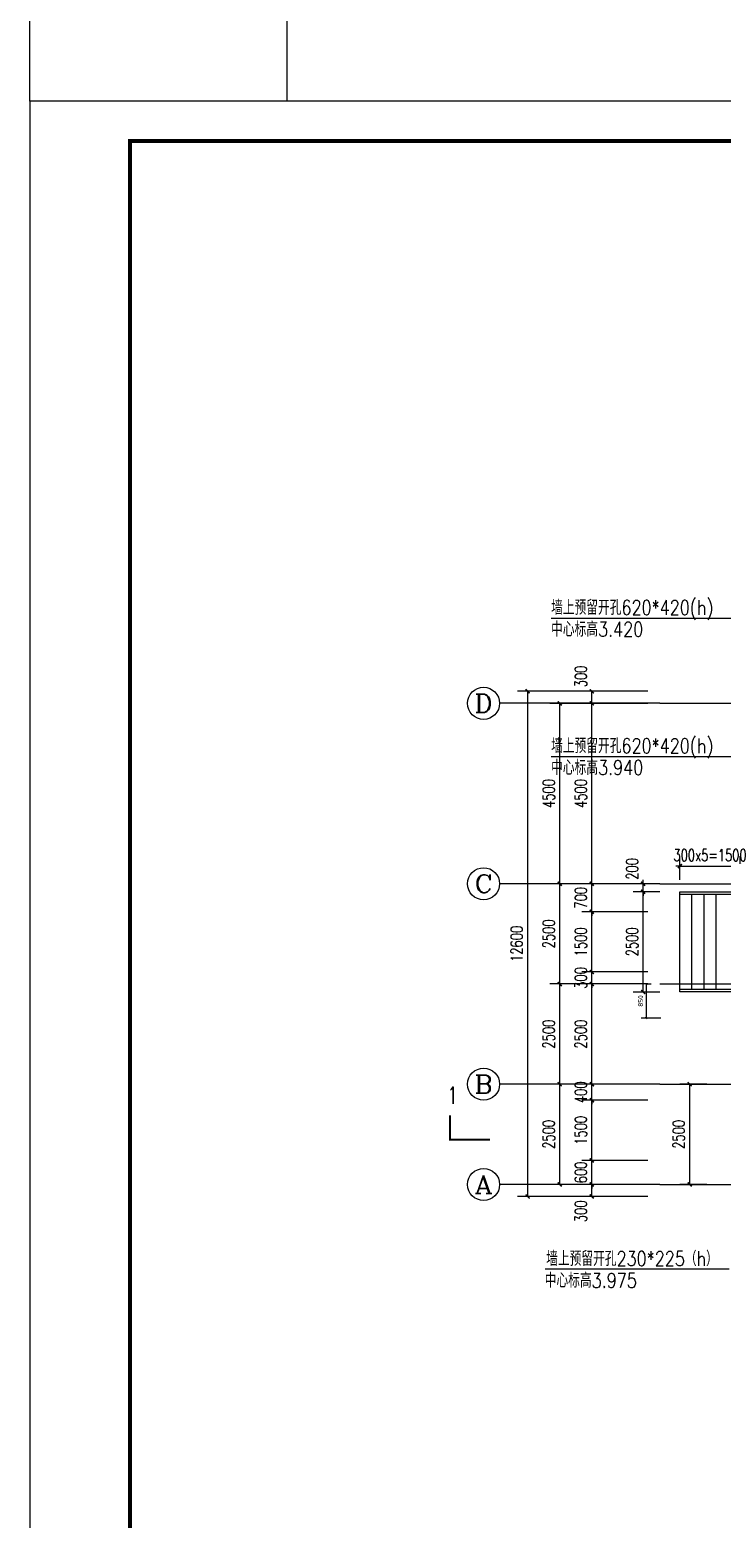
# Model space of a CAD drawing. Extents: x 5066963 to 5185393, y -485691 to -238129.
# Drawn here: x 5095824 to 5113101, y -398709 to -361561 of the extents above; entities that cross this region are included whole.
import ezdxf
from ezdxf.enums import TextEntityAlignment as Align

# ---------------------------------------------------------------- set-up
doc = ezdxf.new("R2010")
doc.units = 0
doc.header["$LTSCALE"] = 1000
doc.header["$MEASUREMENT"] = 0
doc.linetypes.add('DOTE', pattern=[2.42, 2, -0.2, 0.02, -0.2])
doc.layers.get('0').update_dxf_attribs({"linetype": 'CONTINUOUS'})
doc.layers.get('Defpoints').update_dxf_attribs({"linetype": 'CONTINUOUS'})
doc.layers.add('_0', color=7, linetype='CONTINUOUS', lineweight=25)
for name, color, linetype in [('AXIS', 3, 'CONTINUOUS'), ('AXIS_TEXT', 7, 'CONTINUOUS'), ('DIM_SYMB', 3, 'CONTINUOUS'), ('DOTE', 252, 'CONTINUOUS'), ('PUB_DIM', 3, 'CONTINUOUS'), ('PUB_TEXT', 7, 'CONTINUOUS'), ('PUB_TITLE', 4, 'CONTINUOUS'), ('STAIR', 5, 'CONTINUOUS')]:
    doc.layers.add(name, color=color, linetype=linetype)
doc.styles.add('_HZTXT', font='txt.shx', dxfattribs={"width": 0.8, "bigfont": 'HZTXT.shx'})
doc.styles.add('_TCH_AXIS', font='COMPLEX', dxfattribs={"bigfont": 'GBCBIG'})
doc.styles.add('_TCH_DIM_T3', font='SIMPLEX', dxfattribs={"width": 0.705882, "bigfont": 'GBCBIG'})
doc.styles.add('_TCH_LABEL', font='COMPLEX', dxfattribs={"bigfont": 'GBCBIG'})
doc.styles.add('COMPLEX', font='COMPLEX')
doc.styles.add('sceie', font='sceie.shx', dxfattribs={"bigfont": 'sceic.shx'})
doc.dimstyles.new('_TCH_ARCH&&100', dxfattribs={"dimtxt": 297.5, "dimasz": 100, "dimexe": 250, "dimexo": 300, "dimgap": 126.25, "dimtad": 1, "dimdec": 0, "dimzin": 0, "dimdsep": 46, "dimtxsty": '_TCH_DIM_T3', "dimblk": 'ARCHTICK', "dimcen": 0.09, "dimclrt": 7, "dimazin": 2, "dimtfac": 1, "dimtdec": 0, "dimtix": 1, "dimtmove": 2, "dimatfit": 3, "dimfxl": 0, "dimtolj": 1, "dimtzin": 0, "dimarcsym": 0})
doc.dimstyles.new('副本 STANDARD', dxfattribs={"dimscale": 50, "dimtxt": 2.5, "dimasz": 1, "dimexe": 2.5, "dimexo": 3, "dimgap": 1.5, "dimtad": 1, "dimdec": 0, "dimzin": 0, "dimdsep": 46, "dimtxsty": 'sceie', "dimblk": 'ARCHTICK', "dimcen": 0.09, "dimadec": 0, "dimazin": 0, "dimtfac": 1, "dimtdec": 0, "dimtix": 1, "dimtmove": 2, "dimatfit": 3, "dimfxl": 0, "dimtolj": 1, "dimtzin": 0, "dimarcsym": 0})

# ---------------------------------------------------------------- blocks, each defined once
blk = doc.blocks.new('_ArchTick')
at = {"color": 0, "linetype": 'ByBlock', "const_width": 0.4}
blk.add_lwpolyline([(-0.5, -0.5), (0.5, 0.5)], dxfattribs=at)
blk = doc.blocks.new('*D95')
at = {"layer": 'Defpoints', "color": 0}
for p in [(5109847, -378060), (5111547, -378060), (5111547, -378360)]:
    blk.add_point(p, dxfattribs=at)
at = {"layer": 'PUB_DIM', "color": 0, "lineweight": -2}
for p, q in [((5111247, -378060), (5109597, -378060)), ((5109847, -378360), (5109847, -378060)), ((5111247, -378360), (5109597, -378360))]:
    blk.add_line(p, q, dxfattribs=at)
at = {"layer": 'PUB_DIM', "color": 0, "lineweight": -2, "xscale": 100, "yscale": 100, "zscale": 100}
for p, rotation in [((5109847, -378060), 90), ((5109847, -378360), 270)]:
    blk.add_blockref('_ArchTick', p, dxfattribs=dict(at, rotation=rotation))
at = {"layer": 'PUB_DIM', "color": 7, "insert": (5109572, -377690), "char_height": 297.5, "attachment_point": 5, "rotation": 90, "style": '_TCH_DIM_T3'}
blk.add_mtext('\\A1;300', dxfattribs=at)
blk = doc.blocks.new('*D96')
at = {"layer": 'Defpoints', "color": 0}
for p in [(5109847, -378360), (5111547, -378360), (5111547, -382860)]:
    blk.add_point(p, dxfattribs=at)
at = {"layer": 'PUB_DIM', "color": 0, "lineweight": -2}
for p, q in [((5111247, -378360), (5109597, -378360)), ((5109847, -382860), (5109847, -378360)), ((5111247, -382860), (5109597, -382860))]:
    blk.add_line(p, q, dxfattribs=at)
at = {"layer": 'PUB_DIM', "color": 0, "lineweight": -2, "xscale": 100, "yscale": 100, "zscale": 100}
for p, rotation in [((5109847, -378360), 90), ((5109847, -382860), 270)]:
    blk.add_blockref('_ArchTick', p, dxfattribs=dict(at, rotation=rotation))
at = {"layer": 'PUB_DIM', "color": 7, "insert": (5109572, -380610), "char_height": 297.5, "attachment_point": 5, "rotation": 90, "style": '_TCH_DIM_T3'}
blk.add_mtext('\\A1;4500', dxfattribs=at)
blk = doc.blocks.new('*D97')
at = {"layer": 'Defpoints', "color": 0}
for p in [(5109847, -382860), (5111547, -382860), (5111547, -383560)]:
    blk.add_point(p, dxfattribs=at)
at = {"layer": 'PUB_DIM', "color": 0, "lineweight": -2}
for p, q in [((5111247, -382860), (5109597, -382860)), ((5109847, -382860), (5109847, -382760)), ((5109847, -383560), (5109847, -382860)), ((5111247, -383560), (5109597, -383560)), ((5109847, -383560), (5109847, -383660))]:
    blk.add_line(p, q, dxfattribs=at)
at = {"layer": 'PUB_DIM', "color": 0, "lineweight": -2, "xscale": 100, "yscale": 100, "zscale": 100}
for p, rotation in [((5109847, -382860), 270), ((5109847, -383560), 90)]:
    blk.add_blockref('_ArchTick', p, dxfattribs=dict(at, rotation=rotation))
at = {"layer": 'PUB_DIM', "color": 7, "insert": (5109572, -383210), "char_height": 297.5, "attachment_point": 5, "rotation": 90, "style": '_TCH_DIM_T3'}
blk.add_mtext('\\A1;700', dxfattribs=at)
blk = doc.blocks.new('*D98')
at = {"layer": 'Defpoints', "color": 0}
for p in [(5109847, -383560), (5111547, -383560), (5111547, -385060)]:
    blk.add_point(p, dxfattribs=at)
at = {"layer": 'PUB_DIM', "color": 0, "lineweight": -2}
for p, q in [((5111247, -383560), (5109597, -383560)), ((5109847, -385060), (5109847, -383560)), ((5111247, -385060), (5109597, -385060))]:
    blk.add_line(p, q, dxfattribs=at)
at = {"layer": 'PUB_DIM', "color": 0, "lineweight": -2, "xscale": 100, "yscale": 100, "zscale": 100}
for p, rotation in [((5109847, -383560), 90), ((5109847, -385060), 270)]:
    blk.add_blockref('_ArchTick', p, dxfattribs=dict(at, rotation=rotation))
at = {"layer": 'PUB_DIM', "color": 7, "insert": (5109572, -384310), "char_height": 297.5, "attachment_point": 5, "rotation": 90, "style": '_TCH_DIM_T3'}
blk.add_mtext('\\A1;1500', dxfattribs=at)
blk = doc.blocks.new('*D99')
at = {"layer": 'Defpoints', "color": 0}
for p in [(5109847, -385060), (5111547, -385060), (5111547, -385360)]:
    blk.add_point(p, dxfattribs=at)
at = {"layer": 'PUB_DIM', "color": 0, "lineweight": -2}
for p, q in [((5111247, -385060), (5109597, -385060)), ((5109847, -385060), (5109847, -384960)), ((5109847, -385360), (5109847, -385060)), ((5111247, -385360), (5109597, -385360)), ((5109847, -385360), (5109847, -385460))]:
    blk.add_line(p, q, dxfattribs=at)
at = {"layer": 'PUB_DIM', "color": 0, "lineweight": -2, "xscale": 100, "yscale": 100, "zscale": 100}
for p, rotation in [((5109847, -385060), 270), ((5109847, -385360), 90)]:
    blk.add_blockref('_ArchTick', p, dxfattribs=dict(at, rotation=rotation))
at = {"layer": 'PUB_DIM', "color": 7, "insert": (5109572, -385210), "char_height": 297.5, "attachment_point": 5, "rotation": 90, "style": '_TCH_DIM_T3'}
blk.add_mtext('\\A1;300', dxfattribs=at)
blk = doc.blocks.new('*D100')
at = {"layer": 'Defpoints', "color": 0}
for p in [(5109847, -385360), (5111547, -385360), (5111547, -387860)]:
    blk.add_point(p, dxfattribs=at)
at = {"layer": 'PUB_DIM', "color": 0, "lineweight": -2}
for p, q in [((5111247, -385360), (5109597, -385360)), ((5109847, -387860), (5109847, -385360)), ((5111247, -387860), (5109597, -387860))]:
    blk.add_line(p, q, dxfattribs=at)
at = {"layer": 'PUB_DIM', "color": 0, "lineweight": -2, "xscale": 100, "yscale": 100, "zscale": 100}
for p, rotation in [((5109847, -385360), 90), ((5109847, -387860), 270)]:
    blk.add_blockref('_ArchTick', p, dxfattribs=dict(at, rotation=rotation))
at = {"layer": 'PUB_DIM', "color": 7, "insert": (5109572, -386610), "char_height": 297.5, "attachment_point": 5, "rotation": 90, "style": '_TCH_DIM_T3'}
blk.add_mtext('\\A1;2500', dxfattribs=at)
blk = doc.blocks.new('*D101')
at = {"layer": 'Defpoints', "color": 0}
for p in [(5109847, -387860), (5111547, -387860), (5111547, -388260)]:
    blk.add_point(p, dxfattribs=at)
at = {"layer": 'PUB_DIM', "color": 0, "lineweight": -2}
for p, q in [((5109847, -387860), (5109847, -387760)), ((5111247, -387860), (5109597, -387860)), ((5109847, -388260), (5109847, -387860)), ((5111247, -388260), (5109597, -388260)), ((5109847, -388260), (5109847, -388360))]:
    blk.add_line(p, q, dxfattribs=at)
at = {"layer": 'PUB_DIM', "color": 0, "lineweight": -2, "xscale": 100, "yscale": 100, "zscale": 100}
for p, rotation in [((5109847, -387860), 270), ((5109847, -388260), 90)]:
    blk.add_blockref('_ArchTick', p, dxfattribs=dict(at, rotation=rotation))
at = {"layer": 'PUB_DIM', "color": 7, "insert": (5109572, -388060), "char_height": 297.5, "attachment_point": 5, "rotation": 90, "style": '_TCH_DIM_T3'}
blk.add_mtext('\\A1;400', dxfattribs=at)
blk = doc.blocks.new('*D102')
at = {"layer": 'Defpoints', "color": 0}
for p in [(5109847, -388260), (5111547, -388260), (5111547, -389760)]:
    blk.add_point(p, dxfattribs=at)
at = {"layer": 'PUB_DIM', "color": 0, "lineweight": -2}
for p, q in [((5111247, -388260), (5109597, -388260)), ((5109847, -389760), (5109847, -388260)), ((5111247, -389760), (5109597, -389760))]:
    blk.add_line(p, q, dxfattribs=at)
at = {"layer": 'PUB_DIM', "color": 0, "lineweight": -2, "xscale": 100, "yscale": 100, "zscale": 100}
for p, rotation in [((5109847, -388260), 90), ((5109847, -389760), 270)]:
    blk.add_blockref('_ArchTick', p, dxfattribs=dict(at, rotation=rotation))
at = {"layer": 'PUB_DIM', "color": 7, "insert": (5109572, -389010), "char_height": 297.5, "attachment_point": 5, "rotation": 90, "style": '_TCH_DIM_T3'}
blk.add_mtext('\\A1;1500', dxfattribs=at)
blk = doc.blocks.new('*D103')
at = {"layer": 'Defpoints', "color": 0}
for p in [(5109847, -389760), (5111547, -389760), (5111547, -390360)]:
    blk.add_point(p, dxfattribs=at)
at = {"layer": 'PUB_DIM', "color": 0, "lineweight": -2}
for p, q in [((5109847, -389760), (5109847, -389660)), ((5111247, -389760), (5109597, -389760)), ((5109847, -390360), (5109847, -389760)), ((5111247, -390360), (5109597, -390360)), ((5109847, -390360), (5109847, -390460))]:
    blk.add_line(p, q, dxfattribs=at)
at = {"layer": 'PUB_DIM', "color": 0, "lineweight": -2, "xscale": 100, "yscale": 100, "zscale": 100}
for p, rotation in [((5109847, -389760), 270), ((5109847, -390360), 90)]:
    blk.add_blockref('_ArchTick', p, dxfattribs=dict(at, rotation=rotation))
at = {"layer": 'PUB_DIM', "color": 7, "insert": (5109572, -390060), "char_height": 297.5, "attachment_point": 5, "rotation": 90, "style": '_TCH_DIM_T3'}
blk.add_mtext('\\A1;600', dxfattribs=at)
blk = doc.blocks.new('*D104')
at = {"layer": 'Defpoints', "color": 0}
for p in [(5109847, -390360), (5111547, -390360), (5111547, -390660)]:
    blk.add_point(p, dxfattribs=at)
at = {"layer": 'PUB_DIM', "color": 0, "lineweight": -2}
for p, q in [((5111247, -390360), (5109597, -390360)), ((5109847, -390660), (5109847, -390360)), ((5111247, -390660), (5109597, -390660))]:
    blk.add_line(p, q, dxfattribs=at)
at = {"layer": 'PUB_DIM', "color": 0, "lineweight": -2, "xscale": 100, "yscale": 100, "zscale": 100}
for p, rotation in [((5109847, -390360), 90), ((5109847, -390660), 270)]:
    blk.add_blockref('_ArchTick', p, dxfattribs=dict(at, rotation=rotation))
at = {"layer": 'PUB_DIM', "color": 7, "insert": (5109572, -391030), "char_height": 297.5, "attachment_point": 5, "rotation": 90, "style": '_TCH_DIM_T3'}
blk.add_mtext('\\A1;300', dxfattribs=at)
blk = doc.blocks.new('*D112')
at = {"layer": 'Defpoints', "color": 0}
for p in [(5112290, -387860), (5113019, -387860), (5113019, -390360)]:
    blk.add_point(p, dxfattribs=at)
at = {"layer": 'PUB_DIM', "color": 0, "lineweight": -2}
for p, q in [((5112719, -387860), (5112040, -387860)), ((5112290, -390360), (5112290, -387860)), ((5112719, -390360), (5112040, -390360))]:
    blk.add_line(p, q, dxfattribs=at)
at = {"layer": 'PUB_DIM', "color": 0, "lineweight": -2, "xscale": 100, "yscale": 100, "zscale": 100}
for p, rotation in [((5112290, -387860), 90), ((5112290, -390360), 270)]:
    blk.add_blockref('_ArchTick', p, dxfattribs=dict(at, rotation=rotation))
at = {"layer": 'PUB_DIM', "color": 7, "insert": (5112015, -389110), "char_height": 297.5, "attachment_point": 5, "rotation": 90, "style": '_TCH_DIM_T3'}
blk.add_mtext('\\A1;2500', dxfattribs=at)
blk = doc.blocks.new('*D114')
at = {"layer": 'Defpoints', "color": 0}
for p in [(5111128, -382860), (5111842, -382860), (5111842, -383060)]:
    blk.add_point(p, dxfattribs=at)
at = {"layer": 'PUB_DIM', "color": 0, "lineweight": -2}
for p, q in [((5111542, -382860), (5110878, -382860)), ((5111128, -382860), (5111128, -382760)), ((5111128, -383060), (5111128, -382860)), ((5111542, -383060), (5110878, -383060)), ((5111128, -383060), (5111128, -383160))]:
    blk.add_line(p, q, dxfattribs=at)
at = {"layer": 'PUB_DIM', "color": 0, "lineweight": -2, "xscale": 100, "yscale": 100, "zscale": 100}
for p, rotation in [((5111128, -382860), 270), ((5111128, -383060), 90)]:
    blk.add_blockref('_ArchTick', p, dxfattribs=dict(at, rotation=rotation))
at = {"layer": 'PUB_DIM', "color": 7, "insert": (5110853, -382490), "char_height": 297.5, "attachment_point": 5, "rotation": 90, "style": '_TCH_DIM_T3'}
blk.add_mtext('\\A1;200', dxfattribs=at)
blk = doc.blocks.new('*D115')
at = {"layer": 'Defpoints', "color": 0}
for p in [(5111128, -383060), (5111842, -383060), (5111842, -385560)]:
    blk.add_point(p, dxfattribs=at)
at = {"layer": 'PUB_DIM', "color": 0, "lineweight": -2}
for p, q in [((5111542, -383060), (5110878, -383060)), ((5111128, -385560), (5111128, -383060)), ((5111542, -385560), (5110878, -385560))]:
    blk.add_line(p, q, dxfattribs=at)
at = {"layer": 'PUB_DIM', "color": 0, "lineweight": -2, "xscale": 100, "yscale": 100, "zscale": 100}
for p, rotation in [((5111128, -383060), 90), ((5111128, -385560), 270)]:
    blk.add_blockref('_ArchTick', p, dxfattribs=dict(at, rotation=rotation))
at = {"layer": 'PUB_DIM', "color": 7, "insert": (5110853, -384310), "char_height": 297.5, "attachment_point": 5, "rotation": 90, "style": '_TCH_DIM_T3'}
blk.add_mtext('\\A1;2500', dxfattribs=at)
blk = doc.blocks.new('*D116')
at = {"layer": 'Defpoints', "color": 0}
for p in [(5113547, -382420), (5112047, -383059), (5113547, -383059)]:
    blk.add_point(p, dxfattribs=at)
at = {"layer": 'PUB_DIM', "color": 0, "lineweight": -2}
for p, q in [((5112047, -382759), (5112047, -382170)), ((5113547, -382759), (5113547, -382170)), ((5112047, -382420), (5111947, -382420)), ((5112047, -382420), (5113547, -382420)), ((5113547, -382420), (5113647, -382420))]:
    blk.add_line(p, q, dxfattribs=at)
at = {"layer": 'PUB_DIM', "color": 0, "lineweight": -2, "xscale": 100, "yscale": 100, "zscale": 100}
blk.add_blockref('_ArchTick', (5112047, -382420), dxfattribs=at)
at = {"layer": 'PUB_DIM', "color": 0, "lineweight": -2, "xscale": 100, "yscale": 100, "zscale": 100, "rotation": 180}
blk.add_blockref('_ArchTick', (5113547, -382420), dxfattribs=at)
at = {"layer": 'PUB_DIM', "color": 7, "insert": (5112797, -382145), "char_height": 297.5, "attachment_point": 5, "style": '_TCH_DIM_T3'}
blk.add_mtext('\\A1;300x5=1500', dxfattribs=at)
blk = doc.blocks.new('*D220')
at = {"layer": 'AXIS', "color": 0, "lineweight": -2}
for p, q in [((5111247, -387860), (5108797, -387860)), ((5109047, -390360), (5109047, -387860)), ((5111247, -390360), (5108797, -390360))]:
    blk.add_line(p, q, dxfattribs=at)
at = {"layer": 'Defpoints', "color": 0}
for p in [(5109047, -387860), (5111547, -387860), (5111547, -390360)]:
    blk.add_point(p, dxfattribs=at)
at = {"layer": 'AXIS', "color": 0, "lineweight": -2, "xscale": 100, "yscale": 100, "zscale": 100}
for p, rotation in [((5109047, -387860), 90), ((5109047, -390360), 270)]:
    blk.add_blockref('_ArchTick', p, dxfattribs=dict(at, rotation=rotation))
at = {"layer": 'AXIS', "color": 7, "insert": (5108772, -389110), "char_height": 297.5, "attachment_point": 5, "rotation": 90, "style": '_TCH_DIM_T3'}
blk.add_mtext('\\A1;2500', dxfattribs=at)
blk = doc.blocks.new('*D221')
at = {"layer": 'AXIS', "color": 0, "lineweight": -2}
for p, q in [((5111247, -385360), (5108797, -385360)), ((5109047, -387860), (5109047, -385360)), ((5111247, -387860), (5108797, -387860))]:
    blk.add_line(p, q, dxfattribs=at)
at = {"layer": 'Defpoints', "color": 0}
for p in [(5109047, -385360), (5111547, -385360), (5111547, -387860)]:
    blk.add_point(p, dxfattribs=at)
at = {"layer": 'AXIS', "color": 0, "lineweight": -2, "xscale": 100, "yscale": 100, "zscale": 100}
for p, rotation in [((5109047, -385360), 90), ((5109047, -387860), 270)]:
    blk.add_blockref('_ArchTick', p, dxfattribs=dict(at, rotation=rotation))
at = {"layer": 'AXIS', "color": 7, "insert": (5108772, -386610), "char_height": 297.5, "attachment_point": 5, "rotation": 90, "style": '_TCH_DIM_T3'}
blk.add_mtext('\\A1;2500', dxfattribs=at)
blk = doc.blocks.new('*D222')
at = {"layer": 'AXIS', "color": 0, "lineweight": -2}
for p, q in [((5111247, -382860), (5108797, -382860)), ((5109047, -385360), (5109047, -382860)), ((5111247, -385360), (5108797, -385360))]:
    blk.add_line(p, q, dxfattribs=at)
at = {"layer": 'Defpoints', "color": 0}
for p in [(5109047, -382860), (5111547, -382860), (5111547, -385360)]:
    blk.add_point(p, dxfattribs=at)
at = {"layer": 'AXIS', "color": 0, "lineweight": -2, "xscale": 100, "yscale": 100, "zscale": 100}
for p, rotation in [((5109047, -382860), 90), ((5109047, -385360), 270)]:
    blk.add_blockref('_ArchTick', p, dxfattribs=dict(at, rotation=rotation))
at = {"layer": 'AXIS', "color": 7, "insert": (5108772, -384110), "char_height": 297.5, "attachment_point": 5, "rotation": 90, "style": '_TCH_DIM_T3'}
blk.add_mtext('\\A1;2500', dxfattribs=at)
blk = doc.blocks.new('*D223')
at = {"layer": 'AXIS', "color": 0, "lineweight": -2}
for p, q in [((5111247, -378360), (5108797, -378360)), ((5109047, -382860), (5109047, -378360)), ((5111247, -382860), (5108797, -382860))]:
    blk.add_line(p, q, dxfattribs=at)
at = {"layer": 'Defpoints', "color": 0}
for p in [(5109047, -378360), (5111547, -378360), (5111547, -382860)]:
    blk.add_point(p, dxfattribs=at)
at = {"layer": 'AXIS', "color": 0, "lineweight": -2, "xscale": 100, "yscale": 100, "zscale": 100}
for p, rotation in [((5109047, -378360), 90), ((5109047, -382860), 270)]:
    blk.add_blockref('_ArchTick', p, dxfattribs=dict(at, rotation=rotation))
at = {"layer": 'AXIS', "color": 7, "insert": (5108772, -380610), "char_height": 297.5, "attachment_point": 5, "rotation": 90, "style": '_TCH_DIM_T3'}
blk.add_mtext('\\A1;4500', dxfattribs=at)
blk = doc.blocks.new('*D224')
at = {"layer": 'AXIS', "color": 0, "lineweight": -2}
for p, q in [((5111247, -378060), (5107997, -378060)), ((5108247, -390660), (5108247, -378060)), ((5111247, -390660), (5107997, -390660))]:
    blk.add_line(p, q, dxfattribs=at)
at = {"layer": 'Defpoints', "color": 0}
for p in [(5108247, -378060), (5111547, -378060), (5111547, -390660)]:
    blk.add_point(p, dxfattribs=at)
at = {"layer": 'AXIS', "color": 0, "lineweight": -2, "xscale": 100, "yscale": 100, "zscale": 100}
for p, rotation in [((5108247, -378060), 90), ((5108247, -390660), 270)]:
    blk.add_blockref('_ArchTick', p, dxfattribs=dict(at, rotation=rotation))
at = {"layer": 'AXIS', "color": 7, "insert": (5107972, -384360), "char_height": 297.5, "attachment_point": 5, "rotation": 90, "style": '_TCH_DIM_T3'}
blk.add_mtext('\\A1;12600', dxfattribs=at)
blk = doc.blocks.new('_AXISO')
blk.add_circle((0, 0), 0.5)
at = {"layer": 'AXIS_TEXT', "style": 'COMPLEX', "width": 1.041667}
blk.add_attdef('A', text='', height=0.56, dxfattribs=at).set_placement((-0.25, -0.28), (0.25, -0.28), align=Align.FIT)
blk = doc.blocks.new('*D41')
at = {"color": 0, "lineweight": -2, "transparency": 16777216}
for p, q in [((5111200, -385360), (5111325, -385360)), ((5111200, -385360), (5111200, -386210)), ((5111567, -386210), (5111075, -386210))]:
    blk.add_line(p, q, dxfattribs=at)
at = {"layer": 'Defpoints', "color": 0, "transparency": 16777216}
for p in [(5111194, -385360), (5111200, -386210), (5111717, -386210)]:
    blk.add_point(p, dxfattribs=at)
at = {"color": 0, "lineweight": -2, "transparency": 16777216, "xscale": 50, "yscale": 50, "zscale": 50}
for p, rotation in [((5111200, -385360), 90), ((5111200, -386210), 270)]:
    blk.add_blockref('_ArchTick', p, dxfattribs=dict(at, rotation=rotation))
at = {"color": 0, "transparency": 16777216, "insert": (5111063, -385785), "char_height": 125, "attachment_point": 5, "rotation": 90, "style": 'sceie'}
blk.add_mtext('\\A1;850', dxfattribs=at)

msp = doc.modelspace()

# ---------------------------------------------------------------- linework, layer by layer
at = {"layer": '_0', "color": 0}
msp.add_lwpolyline([(5095824.1, -359783.9), (5102236.5, -359783.9), (5102236.5, -363337.3), (5095824.1, -363337.3)], close=True, dxfattribs=at)
at = {"layer": 'AXIS', "color": 0}
for p, q in [((5111546.8, -378359.9), (5107546.8, -378359.9)), ((5111546.8, -382859.9), (5107546.8, -382859.9)), ((5111546.8, -387859.9), (5107546.8, -387859.9)), ((5111546.8, -390359.9), (5107546.8, -390359.9))]:
    msp.add_line(p, q, dxfattribs=at)
at = {"layer": 'DIM_SYMB', "color": 0, "const_width": 50}
msp.add_lwpolyline([(5106309.4, -388639), (5106309.4, -389239), (5107309.4, -389239)], dxfattribs=at)
at = {"layer": 'DOTE', "linetype": 'DOTE'}
for p, q in [((5111546.8, -378359.9), (5131946.8, -378359.9)), ((5111546.8, -382859.9), (5131946.8, -382859.9)), ((5111546.8, -385359.9), (5119846.8, -385359.9)), ((5111546.8, -387859.9), (5131946.8, -387859.9)), ((5111546.8, -390359.9), (5131946.8, -390359.9))]:
    msp.add_line(p, q, dxfattribs=at)
at = {"layer": 'PUB_DIM'}
for points in [[(5108831.4, -376236.4), (5113415.5, -376236.4), (5113415.5, -376236.4)], [(5108831.4, -379685), (5113415.5, -379685), (5113415.5, -379685)], [(5113270.9, -392475.6), (5108686.8, -392475.6), (5108686.8, -392475.6)]]:
    msp.add_lwpolyline(points, dxfattribs=at)
at = {"layer": 'PUB_TITLE', "color": 4}
msp.add_lwpolyline([(5095824.1, -422737.3), (5179924.1, -422737.3), (5179924.1, -363337.3), (5095824.1, -363337.3)], close=True, dxfattribs=at)
at = {"layer": 'PUB_TITLE', "color": 4, "const_width": 100}
msp.add_lwpolyline([(5098324.1, -421737.3), (5178924.1, -421737.3), (5178924.1, -364337.3), (5098324.1, -364337.3)], close=True, dxfattribs=at)
at = {"layer": 'STAIR'}
for p, q in [((5112346.8, -385499.8), (5112346.8, -383119.8)), ((5112646.8, -385499.8), (5112646.8, -383119.8)), ((5112946.8, -385499.8), (5112946.8, -383119.8))]:
    msp.add_line(p, q, dxfattribs=at)
for points in [[(5115046.8, -385559.8), (5112046.8, -385559.8), (5112046.8, -383059.8), (5115046.8, -383059.8)], [(5112046.8, -383119.8), (5115046.8, -383119.8)], [(5115046.8, -385499.8), (5112046.8, -385499.8)]]:
    msp.add_lwpolyline(points, dxfattribs=at)

# ---------------------------------------------------------------- block references
at = {"layer": 'AXIS', "color": 0}
ref = msp.add_blockref('_AXISO', (5107146.8, -378359.9), dxfattribs=dict(at, xscale=800, yscale=800, zscale=800))
ref.add_attrib('A', 'D', dxfattribs={"layer": 'AXIS_TEXT', "color": 0, "height": 452.5, "style": '_TCH_AXIS', "width": 1.235294}).set_placement((5106920.6, -378586.2), (5107373.1, -378586.2), align=Align.FIT)
ref = msp.add_blockref('_AXISO', (5107146.8, -382859.9), dxfattribs=dict(at, xscale=800, yscale=800, zscale=800))
ref.add_attrib('A', 'C', dxfattribs={"layer": 'AXIS_TEXT', "color": 0, "height": 452.5, "style": '_TCH_AXIS', "width": 1.4}).set_placement((5106920.6, -383086.2), (5107373.1, -383086.2), align=Align.FIT)
ref = msp.add_blockref('_AXISO', (5107146.8, -387859.9), dxfattribs=dict(at, xscale=800, yscale=800, zscale=800))
ref.add_attrib('A', 'B', dxfattribs={"layer": 'AXIS_TEXT', "color": 0, "height": 452.5, "style": '_TCH_AXIS', "width": 1.235294}).set_placement((5106920.6, -388086.2), (5107373.1, -388086.2), align=Align.FIT)
ref = msp.add_blockref('_AXISO', (5107146.8, -390359.9), dxfattribs=dict(at, xscale=800, yscale=800, zscale=800))
ref.add_attrib('A', 'A', dxfattribs={"layer": 'AXIS_TEXT', "color": 0, "height": 452.5, "style": '_TCH_AXIS', "width": 1.166667}).set_placement((5106920.6, -390586.2), (5107373.1, -390586.2), align=Align.FIT)

# ---------------------------------------------------------------- texts
at = {"layer": 'PUB_DIM', "style": '_HZTXT', "width": 0.8}
for s, p in [('墙上预留开孔620*420(h)', (5108831.7, -376154.3)), ('中心标高3.420', (5108831.7, -376696.6)), ('墙上预留开孔620*420(h)', (5108831.7, -379602.9)), ('中心标高3.940', (5108831.7, -380145.1)), ('墙上预留开孔230*225（h）', (5108708.6, -392393.5)), ('中心标高3.975', (5108672.5, -392935.7))]:
    msp.add_text(s, height=365.69, dxfattribs=at).set_placement(p)
at = {"layer": 'PUB_TEXT', "color": 0, "style": '_TCH_LABEL', "width": 0.705882}
msp.add_text('1', height=425, dxfattribs=at).set_placement((5106245.1, -388351.5))

# ---------------------------------------------------------------- dimensions: what is measured, and where the dimension line sits
at = {"color": 0}
dim = msp.add_linear_dim(base=(5111200, -386209.9), p1=(5111193.8, -385359.9), p2=(5111716.7, -386209.9), angle=90, dimstyle='副本 STANDARD', dxfattribs=at)
dim.commit()
dim.dimension.update_dxf_attribs({"geometry": '*D41', "text_midpoint": (5111062.5, -385784.9)})
at = {"layer": 'AXIS', "color": 0}
for p1, p2, distance, picture, middle in [((5111546.8, -390659.9), (5111546.8, -378059.9), 3300, '*D224', (5107971.8, -384359.9)), ((5111546.8, -382859.9), (5111546.8, -378359.9), 2500, '*D223', (5108771.8, -380609.9)), ((5111546.8, -385359.9), (5111546.8, -382859.9), 2500, '*D222', (5108771.8, -384109.9)), ((5111546.8, -387859.9), (5111546.8, -385359.9), 2500, '*D221', (5108771.8, -386609.9)), ((5111546.8, -390359.9), (5111546.8, -387859.9), 2500, '*D220', (5108771.8, -389109.9))]:
    dim = msp.add_aligned_dim(p1=p1, p2=p2, distance=distance, dimstyle='_TCH_ARCH&&100', dxfattribs=at)
    dim.commit()
    dim.dimension.update_dxf_attribs({"geometry": picture, "text_midpoint": middle})
at = {"layer": 'PUB_DIM', "color": 0}
for base, p1, p2, picture, middle in [((5109846.8, -378059.9), (5111546.8, -378359.9), (5111546.8, -378059.9), '*D95', (5109571.8, -377689.9)), ((5111127.6, -382859.9), (5111842.2, -383059.9), (5111842.2, -382859.9), '*D114', (5110852.6, -382489.9)), ((5109846.8, -390359.9), (5111546.8, -390659.9), (5111546.8, -390359.9), '*D104', (5109571.8, -391029.9))]:
    dim = msp.add_linear_dim(base=base, p1=p1, p2=p2, angle=90, dimstyle='_TCH_ARCH&&100', dxfattribs=at)
    dim.commit()
    dim.dimension.update_dxf_attribs({"geometry": picture, "text_midpoint": middle, "dimtype": 129})
for p1, p2, distance, picture, middle in [((5111546.8, -382859.9), (5111546.8, -378359.9), 1700, '*D96', (5109571.8, -380609.9)), ((5111546.8, -383559.9), (5111546.8, -382859.9), 1700, '*D97', (5109571.8, -383209.9)), ((5111842.2, -385559.8), (5111842.2, -383059.9), 714.6, '*D115', (5110852.6, -384309.9)), ((5111546.8, -385059.9), (5111546.8, -383559.9), 1700, '*D98', (5109571.8, -384309.9)), ((5111546.8, -385359.9), (5111546.8, -385059.9), 1700, '*D99', (5109571.8, -385209.9)), ((5111546.8, -387859.9), (5111546.8, -385359.9), 1700, '*D100', (5109571.8, -386609.9)), ((5111546.8, -388259.9), (5111546.8, -387859.9), 1700, '*D101', (5109571.8, -388059.9)), ((5113019.3, -390359.9), (5113019.3, -387859.9), 729.6, '*D112', (5112014.7, -389109.9)), ((5111546.8, -389759.9), (5111546.8, -388259.9), 1700, '*D102', (5109571.8, -389009.9)), ((5111546.8, -390359.9), (5111546.8, -389759.9), 1700, '*D103', (5109571.8, -390059.9))]:
    dim = msp.add_aligned_dim(p1=p1, p2=p2, distance=distance, dimstyle='_TCH_ARCH&&100', dxfattribs=at)
    dim.commit()
    dim.dimension.update_dxf_attribs({"geometry": picture, "text_midpoint": middle})
dim = msp.add_aligned_dim(p1=(5112046.8, -383059.3), p2=(5113546.8, -383059.3), distance=639.6, text='300x5=1500', dimstyle='_TCH_ARCH&&100', dxfattribs=at)
dim.commit()
dim.dimension.update_dxf_attribs({"geometry": '*D116', "text_midpoint": (5112796.8, -382144.7)})

doc.saveas('drawing.dxf')
